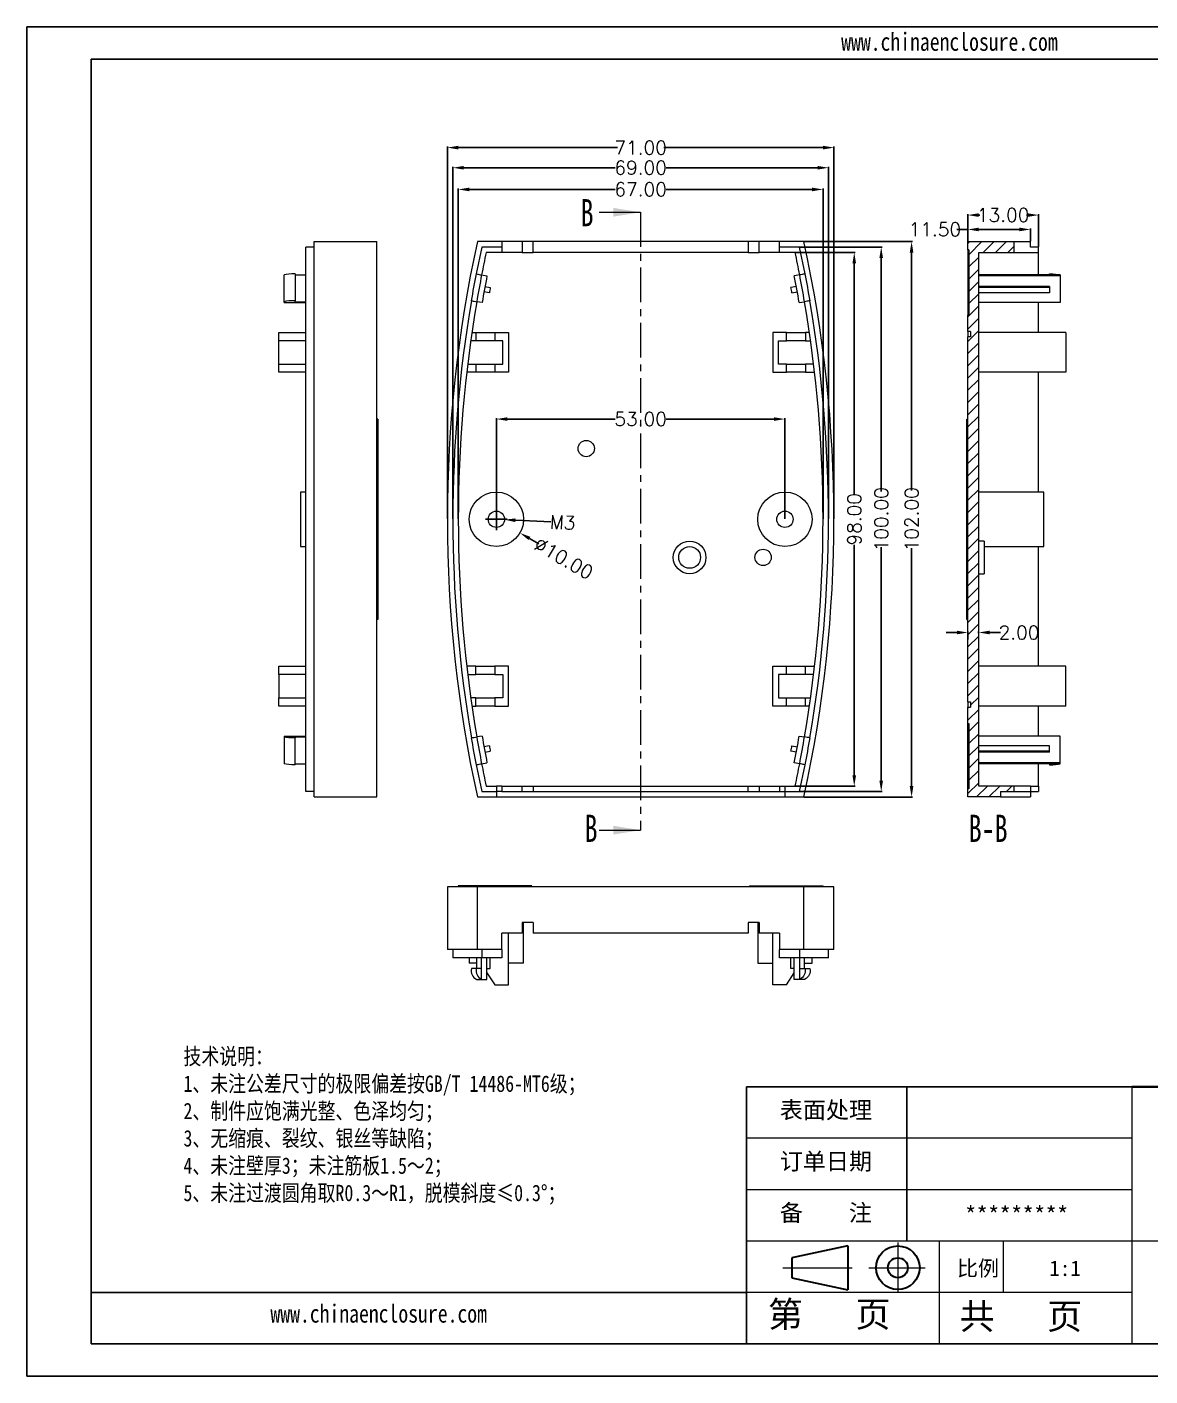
# Model space of a CAD drawing. Header units: inches. Extents: x -1639 to -684, y 346 to 594.
# Drawn here: x -1237.3 to -1031, y 346.2 to 594 of the extents above; entities that cross this region are included whole.
import ezdxf

# ---------------------------------------------------------------- set-up
doc = ezdxf.new("R2010")
doc.units = ezdxf.units.IN
doc.linetypes.add('CENTER', pattern=[10.16, 6.35, -1.27, 1.27, -1.27])
doc.linetypes.add('CENTER2', pattern=[28.575, 19.05, -3.175, 3.175, -3.175])
doc.layers.add('文字', color=81, linetype='Continuous')
for name, color, linetype, lineweight in [('粗实线', 7, 'Continuous', 30), ('细实线', 3, 'Continuous', 9), ('细点划线', 2, 'CENTER2', 9)]:
    doc.layers.add(name, color=color, linetype=linetype, lineweight=lineweight)
doc.styles.add('SLDTEXTSTYLE6', font='TXT', dxfattribs={"width": 0.7})
doc.styles.get("Standard").update_dxf_attribs({"font": 'txt', "bigfont": 'gbcbig.shx'})
doc.styles.add('宋体', font='', dxfattribs={"width": 0.8, "height": 3.5})
doc.styles.get('宋体').set_extended_font_data('SimSun')
doc.dimstyles.new('2.5', dxfattribs={"dimtxt": 2.5, "dimasz": 2, "dimexe": 0.18, "dimexo": 0.0625, "dimgap": 0.09, "dimtad": 0, "dimzin": 0, "dimdsep": 46, "dimtxsty": 'Standard', "dimcen": 2, "dimclrd": 3, "dimclre": 3, "dimclrt": 256, "dimadec": 0, "dimazin": 0, "dimtfac": 1, "dimtofl": 0, "dimtmove": 0, "dimatfit": 3, "dimfxl": 0, "dimtolj": 1, "dimtzin": 0, "dimarcsym": 0})

# ---------------------------------------------------------------- blocks, each defined once
blk = doc.blocks.new('*D120')
at = {"color": 3, "lineweight": -2, "transparency": 16777216}
for p, q in [((-1160.09, 503.61), (-1160.09, 571.99)), ((-1158.09, 571.81), (-1128.85, 571.81)), ((-1091.09, 571.81), (-1120.33, 571.81)), ((-1089.09, 503.61), (-1089.09, 571.99))]:
    blk.add_line(p, q, dxfattribs=at)
at = {"color": 3, "transparency": 16777216}
for points in [[(-1158.09, 572.15), (-1158.09, 571.48), (-1160.09, 571.81)], [(-1091.09, 572.15), (-1091.09, 571.48), (-1089.09, 571.81)]]:
    blk.add_solid(points, dxfattribs=at)
at = {"layer": 'Defpoints', "color": 0, "transparency": 16777216}
for p in [(-1089.09, 571.81), (-1160.09, 503.54), (-1089.09, 503.54)]:
    blk.add_point(p, dxfattribs=at)
at = {"transparency": 16777216, "insert": (-1124.59, 571.81), "char_height": 2.5, "attachment_point": 5}
blk.add_mtext('\\A1;71.00', dxfattribs=at)
blk = doc.blocks.new('*D121')
at = {"color": 3, "lineweight": -2, "transparency": 16777216}
for p, q in [((-1159.09, 503.61), (-1159.09, 568.29)), ((-1157.09, 568.11), (-1129.26, 568.11)), ((-1092.09, 568.11), (-1119.92, 568.11)), ((-1090.09, 503.61), (-1090.09, 568.29))]:
    blk.add_line(p, q, dxfattribs=at)
at = {"color": 3, "transparency": 16777216}
for points in [[(-1157.09, 568.45), (-1157.09, 567.78), (-1159.09, 568.11)], [(-1092.09, 568.45), (-1092.09, 567.78), (-1090.09, 568.11)]]:
    blk.add_solid(points, dxfattribs=at)
at = {"layer": 'Defpoints', "color": 0, "transparency": 16777216}
for p in [(-1090.09, 568.11), (-1159.09, 503.54), (-1090.09, 503.54)]:
    blk.add_point(p, dxfattribs=at)
at = {"transparency": 16777216, "insert": (-1124.59, 568.11), "char_height": 2.5, "attachment_point": 5}
blk.add_mtext('\\A1;69.00', dxfattribs=at)
blk = doc.blocks.new('*D122')
at = {"color": 3, "lineweight": -2, "transparency": 16777216}
for p, q in [((-1158.09, 503.61), (-1158.09, 564.31)), ((-1156.09, 564.13), (-1129.26, 564.13)), ((-1093.09, 564.13), (-1119.92, 564.13)), ((-1091.09, 503.61), (-1091.09, 564.31))]:
    blk.add_line(p, q, dxfattribs=at)
at = {"color": 3, "transparency": 16777216}
for points in [[(-1156.09, 564.46), (-1156.09, 563.8), (-1158.09, 564.13)], [(-1093.09, 564.46), (-1093.09, 563.8), (-1091.09, 564.13)]]:
    blk.add_solid(points, dxfattribs=at)
at = {"layer": 'Defpoints', "color": 0, "transparency": 16777216}
for p in [(-1091.09, 564.13), (-1158.09, 503.54), (-1091.09, 503.54)]:
    blk.add_point(p, dxfattribs=at)
at = {"transparency": 16777216, "insert": (-1124.59, 564.13), "char_height": 2.5, "attachment_point": 5}
blk.add_mtext('\\A1;67.00', dxfattribs=at)
blk = doc.blocks.new('*D123')
at = {"color": 3, "lineweight": -2, "transparency": 16777216}
for p, q in [((-1094.53, 554.54), (-1074.64, 554.54)), ((-1074.82, 552.54), (-1074.82, 508.84)), ((-1074.82, 454.54), (-1074.82, 498.24)), ((-1094.53, 452.54), (-1074.64, 452.54))]:
    blk.add_line(p, q, dxfattribs=at)
at = {"color": 3, "transparency": 16777216}
for points in [[(-1075.16, 552.54), (-1074.49, 552.54), (-1074.82, 554.54)], [(-1075.16, 454.54), (-1074.49, 454.54), (-1074.82, 452.54)]]:
    blk.add_solid(points, dxfattribs=at)
at = {"layer": 'Defpoints', "color": 0, "transparency": 16777216}
for p in [(-1094.59, 554.54), (-1094.59, 452.54), (-1074.82, 452.54)]:
    blk.add_point(p, dxfattribs=at)
at = {"transparency": 16777216, "insert": (-1074.82, 503.54), "char_height": 2.5, "attachment_point": 5, "rotation": 90}
blk.add_mtext('\\A1;102.00', dxfattribs=at)
blk = doc.blocks.new('*D124')
at = {"color": 3, "lineweight": -2, "transparency": 16777216}
for p, q in [((-1095.34, 553.54), (-1080.22, 553.54)), ((-1080.4, 551.54), (-1080.4, 508.63)), ((-1080.4, 455.54), (-1080.4, 498.45)), ((-1095.34, 453.54), (-1080.22, 453.54))]:
    blk.add_line(p, q, dxfattribs=at)
at = {"color": 3, "transparency": 16777216}
for points in [[(-1080.74, 551.54), (-1080.07, 551.54), (-1080.4, 553.54)], [(-1080.74, 455.54), (-1080.07, 455.54), (-1080.4, 453.54)]]:
    blk.add_solid(points, dxfattribs=at)
at = {"layer": 'Defpoints', "color": 0, "transparency": 16777216}
for p in [(-1095.4, 553.54), (-1095.4, 453.54), (-1080.4, 453.54)]:
    blk.add_point(p, dxfattribs=at)
at = {"transparency": 16777216, "insert": (-1080.4, 503.54), "char_height": 2.5, "attachment_point": 5, "rotation": 90}
blk.add_mtext('\\A1;100.00', dxfattribs=at)
blk = doc.blocks.new('*D125')
at = {"color": 3, "lineweight": -2, "transparency": 16777216}
for p, q in [((-1096.14, 552.54), (-1085.17, 552.54)), ((-1085.35, 550.54), (-1085.35, 508.22)), ((-1085.35, 456.54), (-1085.35, 498.87)), ((-1096.14, 454.54), (-1085.17, 454.54))]:
    blk.add_line(p, q, dxfattribs=at)
at = {"color": 3, "transparency": 16777216}
for points in [[(-1085.69, 550.54), (-1085.02, 550.54), (-1085.35, 552.54)], [(-1085.69, 456.54), (-1085.02, 456.54), (-1085.35, 454.54)]]:
    blk.add_solid(points, dxfattribs=at)
at = {"layer": 'Defpoints', "color": 0, "transparency": 16777216}
for p in [(-1096.21, 552.54), (-1096.21, 454.54), (-1085.35, 454.54)]:
    blk.add_point(p, dxfattribs=at)
at = {"transparency": 16777216, "insert": (-1085.35, 503.54), "char_height": 2.5, "attachment_point": 5, "rotation": 90}
blk.add_mtext('\\A1;98.00', dxfattribs=at)
blk = doc.blocks.new('*D126')
at = {"color": 3, "lineweight": -2, "transparency": 16777216}
for p, q in [((-1151.09, 503.61), (-1151.09, 522.13)), ((-1149.09, 521.95), (-1129.26, 521.95)), ((-1100.09, 521.95), (-1119.92, 521.95)), ((-1098.09, 503.61), (-1098.09, 522.13))]:
    blk.add_line(p, q, dxfattribs=at)
at = {"color": 3, "transparency": 16777216}
for points in [[(-1149.09, 522.28), (-1149.09, 521.62), (-1151.09, 521.95)], [(-1100.09, 522.28), (-1100.09, 521.62), (-1098.09, 521.95)]]:
    blk.add_solid(points, dxfattribs=at)
at = {"layer": 'Defpoints', "color": 0, "transparency": 16777216}
for p in [(-1098.09, 521.95), (-1151.09, 503.54), (-1098.09, 503.54)]:
    blk.add_point(p, dxfattribs=at)
at = {"transparency": 16777216, "insert": (-1124.59, 521.95), "char_height": 2.5, "attachment_point": 5}
blk.add_mtext('\\A1;53.00', dxfattribs=at)
blk = doc.blocks.new('*D127')
at = {"color": 3, "lineweight": -2, "transparency": 16777216}
for p, q in [((-1151.09, 501.54), (-1151.09, 505.54)), ((-1153.09, 503.54), (-1149.09, 503.54)), ((-1143.3, 499.04), (-1145.03, 500.04))]:
    blk.add_line(p, q, dxfattribs=at)
at = {"color": 3, "transparency": 16777216}
blk.add_solid([(-1144.86, 500.33), (-1145.2, 499.75), (-1146.76, 501.04)], dxfattribs=at)
at = {"layer": 'Defpoints', "color": 0, "transparency": 16777216}
for p in [(-1155.42, 506.05), (-1146.76, 501.04)]:
    blk.add_point(p, dxfattribs=at)
at = {"transparency": 16777216, "insert": (-1138.71, 496.38), "char_height": 2.5, "attachment_point": 5, "rotation": 329.9602}
blk.add_mtext('\\A1;∅10.00', dxfattribs=at)
blk = doc.blocks.new('*D128')
at = {"color": 3, "lineweight": -2, "transparency": 16777216}
for p, q in [((-1151.09, 501.54), (-1151.09, 505.54)), ((-1153.09, 503.54), (-1149.09, 503.54)), ((-1141.11, 503.07), (-1147.6, 503.38))]:
    blk.add_line(p, q, dxfattribs=at)
at = {"color": 3, "transparency": 16777216}
blk.add_solid([(-1147.58, 503.71), (-1147.61, 503.04), (-1149.59, 503.47)], dxfattribs=at)
at = {"layer": 'Defpoints', "color": 0, "transparency": 16777216}
for p in [(-1152.59, 503.61), (-1149.59, 503.47)]:
    blk.add_point(p, dxfattribs=at)
at = {"transparency": 16777216, "insert": (-1138.94, 502.96), "char_height": 2.5, "attachment_point": 5, "rotation": 357.2708}
blk.add_mtext('\\A1;M3', dxfattribs=at)
blk = doc.blocks.new('*D129')
at = {"color": 3, "lineweight": -2, "transparency": 16777216}
for p, q in [((-1064.5, 556.78), (-1066.5, 556.78)), ((-1064.5, 554.61), (-1064.5, 556.96)), ((-1055, 556.78), (-1062.5, 556.78)), ((-1053, 554.61), (-1053, 556.96))]:
    blk.add_line(p, q, dxfattribs=at)
at = {"color": 3, "transparency": 16777216}
for points in [[(-1062.5, 557.11), (-1062.5, 556.45), (-1064.5, 556.78)], [(-1055, 557.11), (-1055, 556.45), (-1053, 556.78)]]:
    blk.add_solid(points, dxfattribs=at)
at = {"layer": 'Defpoints', "color": 0, "transparency": 16777216}
for p in [(-1053, 556.78), (-1064.5, 554.54), (-1053, 554.54)]:
    blk.add_point(p, dxfattribs=at)
at = {"transparency": 16777216, "insert": (-1070.55, 556.78), "char_height": 2.5, "attachment_point": 5}
blk.add_mtext('\\A1;11.50', dxfattribs=at)
blk = doc.blocks.new('*D130')
at = {"color": 3, "lineweight": -2, "transparency": 16777216}
for p, q in [((-1064.5, 554.61), (-1064.5, 559.6)), ((-1062.5, 559.42), (-1062.26, 559.42)), ((-1053.5, 559.42), (-1053.74, 559.42)), ((-1051.5, 553.61), (-1051.5, 559.6))]:
    blk.add_line(p, q, dxfattribs=at)
at = {"color": 3, "transparency": 16777216}
for points in [[(-1062.5, 559.75), (-1062.5, 559.09), (-1064.5, 559.42)], [(-1053.5, 559.75), (-1053.5, 559.09), (-1051.5, 559.42)]]:
    blk.add_solid(points, dxfattribs=at)
at = {"layer": 'Defpoints', "color": 0, "transparency": 16777216}
for p in [(-1064.5, 559.42), (-1064.5, 554.54), (-1051.5, 553.54)]:
    blk.add_point(p, dxfattribs=at)
at = {"transparency": 16777216, "insert": (-1058, 559.42), "char_height": 2.5, "attachment_point": 5}
blk.add_mtext('\\A1;13.00', dxfattribs=at)
blk = doc.blocks.new('*D131')
at = {"color": 3, "lineweight": -2, "transparency": 16777216}
for p, q in [((-1066.5, 482.75), (-1068.5, 482.75)), ((-1064.5, 481.46), (-1064.5, 482.93)), ((-1062.5, 482.66), (-1062.5, 482.93)), ((-1060.5, 482.75), (-1058.5, 482.75))]:
    blk.add_line(p, q, dxfattribs=at)
at = {"color": 3, "transparency": 16777216}
for points in [[(-1066.5, 483.09), (-1066.5, 482.42), (-1064.5, 482.75)], [(-1060.5, 483.09), (-1060.5, 482.42), (-1062.5, 482.75)]]:
    blk.add_solid(points, dxfattribs=at)
at = {"layer": 'Defpoints', "color": 0, "transparency": 16777216}
for p in [(-1064.5, 482.75), (-1064.5, 481.4), (-1062.5, 482.6)]:
    blk.add_point(p, dxfattribs=at)
at = {"transparency": 16777216, "insert": (-1055.08, 482.75), "char_height": 2.5, "attachment_point": 5}
blk.add_mtext('\\A1;2.00', dxfattribs=at)

msp = doc.modelspace()

# ---------------------------------------------------------------- hatches: boundary and pattern name
at = {"linetype": 'Continuous', "lineweight": 0}
h = msp.add_hatch(dxfattribs=at)
h.set_pattern_fill('ANSI31', color=4, scale=0.5, style=0)
h.paths.add_polyline_path([(-1064.499, 538.043), (-1063.999, 538.043), (-1063.999, 537.043), (-1064.499, 537.043), (-1064.499, 470.043), (-1063.999, 470.043), (-1063.999, 469.043), (-1064.499, 469.043), (-1064.499, 466.043), (-1064.299, 466.043), (-1064.299, 454.043), (-1064.499, 454.043), (-1064.499, 452.543), (-1058.499, 452.543), (-1058.499, 453.543), (-1055.999, 453.543), (-1055.999, 454.543), (-1062.499, 454.543), (-1062.499, 552.543), (-1055.999, 552.543), (-1055.999, 554.543), (-1064.499, 554.543), (-1064.499, 553.043), (-1064.299, 553.043), (-1064.299, 541.043), (-1064.499, 541.043)], flags=0)

# ---------------------------------------------------------------- linework, layer by layer
for p, q in [((-1237.323, 593.968), (-886.901, 593.968)), ((-1237.323, 593.968), (-1237.323, 346.195)), ((-1225.524, 588.068), (-892.801, 588.068)), ((-1225.524, 588.068), (-1225.524, 352.094)), ((-1105.177, 352.094), (-1105.177, 399.289)), ((-1105.177, 399.289), (-1034.385, 399.289)), ((-1075.681, 370.972), (-1075.681, 399.289)), ((-1105.177, 361.533), (-1225.524, 361.533)), ((-1225.524, 352.094), (-892.801, 352.094)), ((-1237.323, 346.195), (-886.901, 346.195))]:
    msp.add_line(p, q)
at = {"color": 7, "linetype": 'Continuous', "lineweight": 0}
for p, q in [((-1132.191, 559.934), (-1124.591, 559.934)), ((-1132.191, 446.448), (-1124.591, 446.448))]:
    msp.add_line(p, q, dxfattribs=at)
at = {"color": 1, "linetype": 'CENTER', "lineweight": 0}
msp.add_line((-1124.591, 559.934), (-1124.591, 446.448), dxfattribs=at)
at = {"color": 7, "linetype": 'Continuous', "lineweight": 15}
for p, q in [((-1184.585, 553.543), (-1186.085, 553.543)), ((-1186.085, 453.543), (-1186.085, 553.543)), ((-1184.585, 554.543), (-1173.085, 554.543)), ((-1184.585, 452.543), (-1184.585, 554.543)), ((-1173.085, 452.543), (-1173.085, 554.543)), ((-1153.785, 553.543), (-1154.787, 548.62)), ((-1150.091, 554.543), (-1154.591, 554.543)), ((-1150.091, 553.543), (-1153.785, 553.543)), ((-1150.091, 552.543), (-1152.975, 552.543)), ((-1150.091, 554.543), (-1150.091, 553.543)), ((-1146.341, 554.543), (-1150.091, 554.543)), ((-1150.091, 553.543), (-1150.091, 552.543)), ((-1146.341, 552.543), (-1150.091, 552.543)), ((-1146.341, 554.543), (-1146.341, 552.543)), ((-1144.341, 554.543), (-1146.341, 554.543)), ((-1146.341, 552.543), (-1144.341, 552.543)), ((-1144.341, 552.543), (-1144.341, 554.543)), ((-1104.841, 554.543), (-1144.341, 554.543)), ((-1104.841, 552.543), (-1144.341, 552.543)), ((-1104.841, 554.543), (-1104.841, 552.543)), ((-1102.841, 554.543), (-1104.841, 554.543)), ((-1104.841, 552.543), (-1102.841, 552.543)), ((-1102.841, 552.543), (-1102.841, 554.543)), ((-1099.091, 554.543), (-1102.841, 554.543)), ((-1099.091, 552.543), (-1102.841, 552.543)), ((-1094.591, 554.543), (-1099.091, 554.543)), ((-1099.091, 553.543), (-1099.091, 554.543)), ((-1099.091, 552.543), (-1099.091, 553.543)), ((-1095.398, 553.543), (-1099.091, 553.543)), ((-1096.207, 552.543), (-1099.091, 552.543)), ((-1094.395, 548.62), (-1095.398, 553.543)), ((-1064.499, 553.043), (-1064.499, 554.543)), ((-1064.499, 554.543), (-1055.999, 554.543)), ((-1064.299, 553.043), (-1064.499, 553.043)), ((-1064.499, 553.043), (-1064.499, 544.043)), ((-1064.299, 553.043), (-1064.299, 541.043)), ((-1062.499, 552.543), (-1055.999, 552.543)), ((-1062.499, 454.543), (-1062.499, 552.543)), ((-1055.999, 552.543), (-1055.999, 554.543)), ((-1055.999, 554.543), (-1052.999, 554.543)), ((-1055.999, 552.543), (-1051.499, 552.543)), ((-1052.999, 553.543), (-1052.999, 554.543)), ((-1051.499, 553.543), (-1052.999, 553.543)), ((-1051.499, 552.543), (-1051.499, 553.543)), ((-1051.499, 548.431), (-1051.499, 552.543)), ((-1190.085, 543.511), (-1190.085, 548.431)), ((-1188.085, 548.62), (-1188.085, 543.68)), ((-1188.085, 548.431), (-1186.085, 548.431)), ((-1153.805, 548.431), (-1152.819, 548.262)), ((-1095.377, 548.431), (-1096.363, 548.262)), ((-1051.499, 548.431), (-1062.499, 548.431)), ((-1047.499, 548.262), (-1062.499, 548.262)), ((-1049.499, 548.431), (-1051.499, 548.431)), ((-1049.499, 548.431), (-1049.499, 548.62)), ((-1047.499, 548.431), (-1049.499, 548.431)), ((-1047.499, 548.431), (-1047.499, 548.262)), ((-1047.499, 548.262), (-1047.499, 543.343)), ((-1152.385, 545.134), (-1153.369, 545.313)), ((-1153.19, 546.297), (-1152.206, 546.118)), ((-1095.993, 546.297), (-1096.977, 546.118)), ((-1096.798, 545.134), (-1095.814, 545.313)), ((-1049.499, 546.297), (-1062.499, 546.297)), ((-1049.499, 546.118), (-1062.499, 546.118)), ((-1049.499, 545.134), (-1062.499, 545.134)), ((-1049.499, 546.297), (-1049.499, 546.118)), ((-1049.499, 546.118), (-1049.499, 545.134)), ((-1190.085, 543.343), (-1190.085, 543.511)), ((-1190.085, 543.343), (-1186.085, 543.343)), ((-1188.085, 543.511), (-1188.085, 543.68)), ((-1188.085, 543.511), (-1186.085, 543.511)), ((-1153.714, 543.343), (-1154.7, 543.511)), ((-1095.468, 543.343), (-1094.483, 543.511)), ((-1064.299, 544.043), (-1064.499, 544.043)), ((-1064.499, 544.043), (-1064.499, 541.043)), ((-1047.499, 543.343), (-1062.499, 543.343)), ((-1051.499, 537.843), (-1051.499, 543.343)), ((-1064.499, 538.043), (-1064.499, 541.043)), ((-1064.499, 541.043), (-1064.299, 541.043)), ((-1191.085, 536.343), (-1191.085, 537.843)), ((-1191.085, 537.843), (-1186.085, 537.843)), ((-1155.598, 537.843), (-1154.891, 537.843)), ((-1154.891, 537.843), (-1154.891, 536.343)), ((-1154.891, 537.843), (-1151.391, 537.843)), ((-1151.391, 537.843), (-1151.391, 536.343)), ((-1151.391, 537.843), (-1148.891, 537.843)), ((-1148.891, 537.843), (-1148.891, 530.543)), ((-1100.291, 537.843), (-1100.291, 530.543)), ((-1097.791, 537.843), (-1100.291, 537.843)), ((-1097.791, 536.343), (-1097.791, 537.843)), ((-1097.791, 537.843), (-1094.291, 537.843)), ((-1094.291, 537.843), (-1094.291, 536.343)), ((-1093.584, 537.843), (-1094.291, 537.843)), ((-1063.999, 538.043), (-1064.499, 538.043)), ((-1064.499, 538.043), (-1064.499, 537.043)), ((-1063.999, 538.043), (-1063.999, 537.043)), ((-1046.499, 537.843), (-1062.499, 537.843)), ((-1046.499, 537.843), (-1046.499, 530.543)), ((-1186.085, 536.343), (-1191.085, 536.343)), ((-1191.085, 532.043), (-1191.085, 536.343)), ((-1154.891, 536.343), (-1155.813, 536.343)), ((-1151.391, 536.343), (-1154.891, 536.343)), ((-1149.891, 536.343), (-1151.391, 536.343)), ((-1149.891, 532.043), (-1149.891, 536.343)), ((-1099.291, 532.043), (-1099.291, 536.343)), ((-1099.291, 536.343), (-1097.791, 536.343)), ((-1094.291, 536.343), (-1097.791, 536.343)), ((-1094.291, 536.343), (-1093.37, 536.343)), ((-1063.999, 537.043), (-1064.499, 537.043)), ((-1064.499, 470.043), (-1064.499, 537.043)), ((-1191.085, 530.543), (-1191.085, 532.043)), ((-1191.085, 532.043), (-1186.085, 532.043)), ((-1186.085, 530.543), (-1191.085, 530.543)), ((-1154.891, 530.543), (-1156.55, 530.543)), ((-1156.373, 532.043), (-1154.891, 532.043)), ((-1154.891, 532.043), (-1154.891, 530.543)), ((-1154.891, 532.043), (-1151.391, 532.043)), ((-1151.391, 530.543), (-1154.891, 530.543)), ((-1151.391, 532.043), (-1151.391, 530.543)), ((-1151.391, 532.043), (-1149.891, 532.043)), ((-1148.891, 530.543), (-1151.391, 530.543)), ((-1100.291, 530.543), (-1097.791, 530.543)), ((-1097.791, 532.043), (-1099.291, 532.043)), ((-1097.791, 530.543), (-1097.791, 532.043)), ((-1097.791, 532.043), (-1094.291, 532.043)), ((-1094.291, 530.543), (-1097.791, 530.543)), ((-1094.291, 532.043), (-1094.291, 530.543)), ((-1092.81, 532.043), (-1094.291, 532.043)), ((-1094.291, 530.543), (-1092.633, 530.543)), ((-1046.499, 530.543), (-1062.499, 530.543)), ((-1051.499, 508.543), (-1051.499, 530.543)), ((-1172.885, 521.934), (-1173.085, 521.934)), ((-1172.885, 521.934), (-1172.885, 485.151)), ((-1064.699, 521.934), (-1064.499, 521.934)), ((-1064.699, 510.043), (-1064.699, 521.934)), ((-1186.085, 508.543), (-1187.085, 508.543)), ((-1187.085, 508.543), (-1187.085, 498.543)), ((-1064.699, 497.043), (-1064.699, 510.043)), ((-1064.699, 510.043), (-1064.499, 510.043)), ((-1050.499, 508.543), (-1062.499, 508.543)), ((-1050.499, 503.543), (-1050.499, 508.543)), ((-1050.499, 498.543), (-1050.499, 503.543)), ((-1187.085, 498.543), (-1186.085, 498.543)), ((-1061.499, 499.543), (-1062.499, 499.543)), ((-1061.499, 499.543), (-1061.499, 493.543)), ((-1061.499, 498.543), (-1050.499, 498.543)), ((-1051.499, 476.543), (-1051.499, 498.543)), ((-1064.699, 497.043), (-1064.499, 497.043)), ((-1064.699, 485.151), (-1064.699, 497.043)), ((-1062.499, 493.543), (-1061.499, 493.543)), ((-1172.885, 485.151), (-1173.085, 485.151)), ((-1064.699, 485.151), (-1064.499, 485.151)), ((-1191.085, 475.043), (-1191.085, 476.543)), ((-1191.085, 476.543), (-1186.085, 476.543)), ((-1154.891, 476.543), (-1156.55, 476.543)), ((-1154.891, 475.043), (-1154.891, 476.543)), ((-1154.891, 476.543), (-1151.391, 476.543)), ((-1151.391, 476.543), (-1151.391, 475.043)), ((-1148.891, 476.543), (-1151.391, 476.543)), ((-1148.891, 469.243), (-1148.891, 476.543)), ((-1100.291, 476.543), (-1097.791, 476.543)), ((-1100.291, 469.243), (-1100.291, 476.543)), ((-1097.791, 475.043), (-1097.791, 476.543)), ((-1097.791, 476.543), (-1094.291, 476.543)), ((-1094.291, 475.043), (-1094.291, 476.543)), ((-1094.291, 476.543), (-1092.633, 476.543)), ((-1046.499, 476.543), (-1062.499, 476.543)), ((-1046.499, 469.243), (-1046.499, 476.543)), ((-1186.085, 475.043), (-1191.085, 475.043)), ((-1191.085, 475.043), (-1191.085, 470.743)), ((-1156.373, 475.043), (-1154.891, 475.043)), ((-1151.391, 475.043), (-1154.891, 475.043)), ((-1151.391, 475.043), (-1149.891, 475.043)), ((-1149.891, 475.043), (-1149.891, 470.743)), ((-1097.791, 475.043), (-1099.291, 475.043)), ((-1099.291, 475.043), (-1099.291, 470.743)), ((-1094.291, 475.043), (-1097.791, 475.043)), ((-1092.81, 475.043), (-1094.291, 475.043)), ((-1191.085, 469.243), (-1191.085, 470.743)), ((-1191.085, 470.743), (-1186.085, 470.743)), ((-1186.085, 469.243), (-1191.085, 469.243)), ((-1154.891, 470.743), (-1155.813, 470.743)), ((-1155.598, 469.243), (-1154.891, 469.243)), ((-1154.891, 469.243), (-1154.891, 470.743)), ((-1154.891, 470.743), (-1151.391, 470.743)), ((-1151.391, 469.243), (-1154.891, 469.243)), ((-1151.391, 470.743), (-1151.391, 469.243)), ((-1149.891, 470.743), (-1151.391, 470.743)), ((-1151.391, 469.243), (-1148.891, 469.243)), ((-1097.791, 469.243), (-1100.291, 469.243)), ((-1099.291, 470.743), (-1097.791, 470.743)), ((-1097.791, 469.243), (-1097.791, 470.743)), ((-1097.791, 470.743), (-1094.291, 470.743)), ((-1094.291, 469.243), (-1097.791, 469.243)), ((-1094.291, 469.243), (-1094.291, 470.743)), ((-1094.291, 470.743), (-1093.37, 470.743)), ((-1093.584, 469.243), (-1094.291, 469.243)), ((-1064.499, 470.043), (-1063.999, 470.043)), ((-1064.499, 470.043), (-1064.499, 469.043)), ((-1064.499, 466.043), (-1064.499, 469.043)), ((-1064.499, 469.043), (-1063.999, 469.043)), ((-1063.999, 470.043), (-1063.999, 469.043)), ((-1046.499, 469.243), (-1062.499, 469.243)), ((-1051.499, 463.743), (-1051.499, 469.243)), ((-1064.499, 466.043), (-1064.299, 466.043)), ((-1064.499, 463.043), (-1064.499, 466.043)), ((-1064.299, 466.043), (-1064.299, 454.043)), ((-1190.085, 463.743), (-1190.085, 463.574)), ((-1190.085, 463.743), (-1186.085, 463.743)), ((-1190.085, 463.574), (-1190.085, 458.655)), ((-1188.085, 463.574), (-1186.085, 463.574)), ((-1188.085, 463.574), (-1188.085, 463.406)), ((-1188.085, 458.465), (-1188.085, 463.406)), ((-1153.714, 463.743), (-1154.7, 463.574)), ((-1095.468, 463.743), (-1094.483, 463.574)), ((-1047.499, 463.743), (-1062.499, 463.743)), ((-1047.499, 458.823), (-1047.499, 463.743)), ((-1152.385, 461.951), (-1153.369, 461.773)), ((-1153.19, 460.789), (-1152.206, 460.968)), ((-1095.993, 460.789), (-1096.977, 460.968)), ((-1096.798, 461.951), (-1095.814, 461.773)), ((-1064.299, 463.043), (-1064.499, 463.043)), ((-1064.499, 454.043), (-1064.499, 463.043)), ((-1049.499, 461.951), (-1062.499, 461.951)), ((-1049.499, 460.968), (-1062.499, 460.968)), ((-1049.499, 460.968), (-1049.499, 461.951)), ((-1049.499, 460.789), (-1049.499, 460.968)), ((-1188.085, 458.655), (-1186.085, 458.655)), ((-1154.787, 458.465), (-1153.785, 453.543)), ((-1153.805, 458.655), (-1152.819, 458.823)), ((-1095.377, 458.655), (-1096.363, 458.823)), ((-1095.398, 453.543), (-1094.395, 458.465)), ((-1049.499, 460.789), (-1062.499, 460.789)), ((-1047.499, 458.823), (-1062.499, 458.823)), ((-1051.499, 458.655), (-1062.499, 458.655)), ((-1049.499, 458.655), (-1051.499, 458.655)), ((-1051.499, 454.543), (-1051.499, 458.655)), ((-1047.499, 458.655), (-1049.499, 458.655)), ((-1049.499, 458.655), (-1049.499, 458.465)), ((-1047.499, 458.655), (-1047.499, 458.823)), ((-1184.585, 453.543), (-1186.085, 453.543)), ((-1153.785, 453.543), (-1151.091, 453.543)), ((-1152.975, 454.543), (-1151.091, 454.543)), ((-1151.091, 454.543), (-1151.091, 453.543)), ((-1150.091, 454.543), (-1151.091, 454.543)), ((-1151.091, 453.543), (-1151.091, 452.543)), ((-1150.091, 453.543), (-1151.091, 453.543)), ((-1150.091, 454.543), (-1150.091, 453.543)), ((-1150.091, 454.543), (-1146.341, 454.543)), ((-1150.091, 453.543), (-1146.341, 453.543)), ((-1146.341, 453.543), (-1146.341, 454.543)), ((-1146.341, 454.543), (-1144.341, 454.543)), ((-1146.341, 453.543), (-1144.341, 453.543)), ((-1144.341, 454.543), (-1144.341, 453.543)), ((-1144.341, 454.543), (-1104.841, 454.543)), ((-1144.341, 453.543), (-1104.841, 453.543)), ((-1104.841, 453.543), (-1104.841, 454.543)), ((-1104.841, 454.543), (-1102.841, 454.543)), ((-1104.841, 453.543), (-1102.841, 453.543)), ((-1102.841, 454.543), (-1102.841, 453.543)), ((-1102.841, 454.543), (-1099.091, 454.543)), ((-1102.841, 453.543), (-1099.091, 453.543)), ((-1099.091, 454.543), (-1099.091, 453.543)), ((-1099.091, 454.543), (-1098.091, 454.543)), ((-1099.091, 453.543), (-1098.091, 453.543)), ((-1098.091, 454.543), (-1096.207, 454.543)), ((-1098.091, 454.543), (-1098.091, 453.543)), ((-1098.091, 453.543), (-1095.398, 453.543)), ((-1098.091, 453.543), (-1098.091, 452.543)), ((-1064.499, 452.543), (-1064.499, 454.043)), ((-1064.299, 454.043), (-1064.499, 454.043)), ((-1055.999, 454.543), (-1062.499, 454.543)), ((-1058.499, 453.543), (-1055.999, 453.543)), ((-1058.499, 453.543), (-1058.499, 452.543)), ((-1055.999, 453.543), (-1055.999, 454.543)), ((-1052.999, 454.543), (-1055.999, 454.543)), ((-1055.999, 453.543), (-1052.999, 453.543)), ((-1052.999, 454.543), (-1052.999, 453.543)), ((-1052.999, 454.543), (-1051.499, 454.543)), ((-1052.999, 453.543), (-1052.999, 452.543)), ((-1052.999, 453.543), (-1051.499, 453.543)), ((-1051.499, 454.543), (-1051.499, 453.543)), ((-1184.585, 452.543), (-1173.085, 452.543)), ((-1154.591, 452.543), (-1151.091, 452.543)), ((-1151.091, 452.543), (-1098.091, 452.543)), ((-1098.091, 452.543), (-1094.591, 452.543)), ((-1058.499, 452.543), (-1064.499, 452.543)), ((-1058.499, 452.543), (-1052.999, 452.543)), ((-1158.091, 436.22), (-1158.091, 436.02)), ((-1152.591, 436.22), (-1158.091, 436.22)), ((-1152.591, 436.22), (-1152.591, 436.02)), ((-1151.091, 436.22), (-1152.591, 436.22)), ((-1151.091, 436.22), (-1151.091, 436.02)), ((-1144.591, 436.22), (-1151.091, 436.22)), ((-1144.591, 436.02), (-1144.591, 436.22)), ((-1104.591, 436.22), (-1104.591, 436.02)), ((-1104.591, 436.22), (-1098.091, 436.22)), ((-1098.091, 436.22), (-1098.091, 436.02)), ((-1098.091, 436.22), (-1096.591, 436.22)), ((-1096.591, 436.22), (-1096.591, 436.02)), ((-1096.591, 436.22), (-1091.091, 436.22)), ((-1091.091, 436.02), (-1091.091, 436.22)), ((-1160.091, 436.02), (-1160.091, 424.52)), ((-1154.591, 436.02), (-1160.091, 436.02)), ((-1154.591, 424.52), (-1154.591, 436.02)), ((-1094.591, 436.02), (-1154.591, 436.02)), ((-1094.591, 424.52), (-1094.591, 436.02)), ((-1089.091, 436.02), (-1094.591, 436.02)), ((-1089.091, 424.52), (-1089.091, 436.02)), ((-1144.341, 429.52), (-1146.341, 429.52)), ((-1146.341, 429.52), (-1146.341, 427.52)), ((-1146.091, 422.02), (-1146.091, 429.52)), ((-1144.341, 429.52), (-1144.341, 427.52)), ((-1102.841, 429.52), (-1104.841, 429.52)), ((-1104.841, 429.52), (-1104.841, 427.52)), ((-1103.091, 429.52), (-1103.091, 422.02)), ((-1102.841, 429.52), (-1102.841, 427.52)), ((-1146.341, 427.52), (-1150.091, 427.52)), ((-1150.091, 424.52), (-1150.091, 427.52)), ((-1148.891, 418.02), (-1148.891, 427.52)), ((-1104.841, 427.52), (-1144.341, 427.52)), ((-1099.091, 427.52), (-1102.841, 427.52)), ((-1100.291, 418.02), (-1100.291, 427.52)), ((-1099.091, 427.52), (-1099.091, 424.52)), ((-1154.591, 424.52), (-1160.091, 424.52)), ((-1159.091, 424.52), (-1159.091, 423.02)), ((-1150.091, 424.52), (-1154.591, 424.52)), ((-1153.785, 424.52), (-1153.785, 423.02)), ((-1150.091, 424.52), (-1150.091, 423.02)), ((-1094.591, 424.52), (-1099.091, 424.52)), ((-1099.091, 423.02), (-1099.091, 424.52)), ((-1095.398, 424.52), (-1095.398, 423.02)), ((-1089.091, 424.52), (-1094.591, 424.52)), ((-1090.091, 423.02), (-1090.091, 424.52)), ((-1153.785, 423.02), (-1159.091, 423.02)), ((-1156.091, 423.02), (-1156.091, 422.02)), ((-1154.7, 422.02), (-1156.091, 422.02)), ((-1154.7, 421.02), (-1154.7, 423.02)), ((-1153.805, 421.02), (-1153.805, 423.02)), ((-1150.091, 423.02), (-1153.785, 423.02)), ((-1152.819, 419.02), (-1152.819, 423.02)), ((-1152.206, 421.02), (-1152.206, 423.02)), ((-1146.091, 422.02), (-1148.891, 422.02)), ((-1103.091, 422.02), (-1100.291, 422.02)), ((-1095.398, 423.02), (-1099.091, 423.02)), ((-1096.977, 421.02), (-1096.977, 423.02)), ((-1096.363, 419.02), (-1096.363, 423.02)), ((-1090.091, 423.02), (-1095.398, 423.02)), ((-1095.377, 421.02), (-1095.377, 423.02)), ((-1094.483, 421.02), (-1094.483, 423.02)), ((-1094.483, 422.02), (-1093.091, 422.02)), ((-1093.091, 422.02), (-1093.091, 423.02)), ((-1154.787, 421.02), (-1155.685, 421.02)), ((-1153.805, 421.02), (-1154.787, 421.02)), ((-1154.7, 419.02), (-1153.805, 419.02)), ((-1153.805, 419.02), (-1153.805, 421.02)), ((-1153.805, 419.02), (-1152.819, 419.02)), ((-1152.819, 421.02), (-1152.206, 421.02)), ((-1152.819, 420.264), (-1151.391, 418.02)), ((-1097.791, 418.02), (-1096.363, 420.264)), ((-1096.363, 421.02), (-1096.977, 421.02)), ((-1095.377, 419.02), (-1096.363, 419.02)), ((-1095.377, 421.02), (-1094.395, 421.02)), ((-1095.377, 419.02), (-1095.377, 421.02)), ((-1094.483, 419.02), (-1095.377, 419.02)), ((-1094.395, 421.02), (-1093.497, 421.02)), ((-1151.391, 418.02), (-1148.891, 418.02)), ((-1097.791, 418.02), (-1100.291, 418.02))]:
    msp.add_line(p, q, dxfattribs=at)
for centre, radius in [((-1134.591, 516.543), 1.5), ((-1151.091, 503.543), 5), ((-1098.091, 503.543), 5), ((-1151.091, 503.543), 1.5), ((-1098.091, 503.543), 1.5), ((-1115.591, 496.543), 3), ((-1115.591, 496.543), 2), ((-1102.091, 496.543), 1.5)]:
    msp.add_circle(centre, radius, dxfattribs=at)
for centre, radius, start, end in [((-920.887, 503.543), 239.205, 167.68966, 192.31034), ((-920.887, 503.543), 237.205, 168.07842, 169.09168), ((-1328.296, 503.543), 237.205, 10.90832, 11.92158), ((-1328.296, 503.543), 239.205, 347.68966, 12.31034), ((-920.887, 503.543), 238.236, 169.0917, 170.29944), ((-920.887, 503.543), 237.205, 169.09168, 170.2995), ((-920.887, 503.543), 236.205, 169.08656, 170.2995), ((-1328.296, 503.543), 236.205, 9.7005, 10.91344), ((-1328.296, 503.543), 237.205, 9.7005, 10.90832), ((-1328.296, 503.543), 238.236, 9.70062, 10.90832), ((-920.887, 503.543), 235.205, 169.57123, 169.81483), ((-1328.296, 503.543), 235.205, 10.18517, 10.42877), ((-920.887, 503.543), 238.205, 170.2995, 189.70054), ((-920.887, 503.543), 237.205, 170.2995, 189.7005), ((-1328.296, 503.543), 237.205, 350.2995, 9.7005), ((-1328.296, 503.543), 238.205, 350.2995, 9.70054), ((-920.887, 503.543), 238.236, 189.70042, 190.90833), ((-920.887, 503.543), 237.205, 189.7005, 190.90832), ((-920.887, 503.543), 236.205, 189.7005, 190.91344), ((-1328.296, 503.543), 236.205, 349.08656, 350.2995), ((-1328.296, 503.543), 237.205, 349.09168, 350.2995), ((-1328.296, 503.543), 238.236, 349.09173, 350.29947), ((-920.887, 503.543), 235.205, 190.18517, 190.42877), ((-1328.296, 503.543), 235.205, 349.57123, 349.81483), ((-920.887, 503.543), 237.205, 190.90832, 191.92158), ((-1328.296, 503.543), 237.205, 348.07842, 349.09168)]:
    msp.add_arc(centre, radius, start, end, dxfattribs=at)
for points in [[(-1188.085, 548.62), (-1188.94, 548.647), (-1189.606, 548.583), (-1190.085, 548.431)], [(-1049.499, 548.62), (-1048.644, 548.647), (-1047.978, 548.583), (-1047.499, 548.431)], [(-1188.085, 543.68), (-1188.94, 543.703), (-1189.606, 543.647), (-1190.085, 543.511)], [(-1188.085, 463.406), (-1188.94, 463.382), (-1189.606, 463.438), (-1190.085, 463.574)], [(-1188.085, 458.465), (-1188.94, 458.439), (-1189.606, 458.502), (-1190.085, 458.655)], [(-1049.499, 458.465), (-1048.644, 458.439), (-1047.978, 458.502), (-1047.499, 458.655)], [(-1155.685, 421.02), (-1155.823, 420.165), (-1155.495, 419.498), (-1154.7, 419.02)], [(-1154.787, 421.02), (-1154.924, 420.165), (-1154.597, 419.498), (-1153.805, 419.02)], [(-1094.395, 421.02), (-1094.258, 420.165), (-1094.585, 419.498), (-1095.377, 419.02)], [(-1093.497, 421.02), (-1093.359, 420.165), (-1093.688, 419.498), (-1094.483, 419.02)]]:
    msp.add_open_spline(points, degree=3, dxfattribs=at)
for points, knots in [([(-1154.79, 548.621), (-1154.797, 548.622), (-1154.815, 548.625), (-1154.621, 548.588), (-1154.264, 548.519), (-1153.964, 548.461), (-1153.805, 548.431)], [0, 0, 0, 0, 0.1520072, 0.4605137, 0.7148442, 1, 1, 1, 1]), ([(-1094.392, 548.621), (-1094.386, 548.622), (-1094.367, 548.625), (-1094.562, 548.588), (-1094.919, 548.519), (-1095.219, 548.461), (-1095.377, 548.431)], [0, 0, 0, 0, 0.1520289, 0.4605276, 0.7148515, 1, 1, 1, 1]), ([(-1155.689, 543.68), (-1155.695, 543.681), (-1155.713, 543.684), (-1155.518, 543.651), (-1155.16, 543.59), (-1154.859, 543.538), (-1154.7, 543.511)], [0, 0, 0, 0, 0.1519411, 0.4604717, 0.714822, 1, 1, 1, 1]), ([(-1093.494, 543.68), (-1093.488, 543.681), (-1093.469, 543.684), (-1093.664, 543.651), (-1094.023, 543.59), (-1094.324, 543.538), (-1094.483, 543.511)], [0, 0, 0, 0, 0.1518568, 0.4604181, 0.7147936, 1, 1, 1, 1]), ([(-1155.689, 463.405), (-1155.695, 463.404), (-1155.713, 463.401), (-1155.518, 463.434), (-1155.16, 463.496), (-1154.859, 463.547), (-1154.7, 463.574)], [0, 0, 0, 0, 0.1519001, 0.4604456, 0.7148082, 1, 1, 1, 1]), ([(-1093.494, 463.405), (-1093.488, 463.404), (-1093.469, 463.401), (-1093.664, 463.434), (-1094.023, 463.496), (-1094.324, 463.547), (-1094.483, 463.574)], [0, 0, 0, 0, 0.1519975, 0.4605076, 0.714841, 1, 1, 1, 1]), ([(-1154.79, 458.465), (-1154.797, 458.464), (-1154.815, 458.46), (-1154.621, 458.497), (-1154.264, 458.566), (-1153.964, 458.624), (-1153.805, 458.655)], [0, 0, 0, 0, 0.1520229, 0.4605237, 0.7148495, 1, 1, 1, 1]), ([(-1094.392, 458.465), (-1094.386, 458.464), (-1094.367, 458.46), (-1094.562, 458.497), (-1094.919, 458.566), (-1095.219, 458.624), (-1095.377, 458.655)], [0, 0, 0, 0, 0.1519576, 0.4604822, 0.7148275, 1, 1, 1, 1])]:
    msp.add_open_spline(points, degree=3, knots=knots, dxfattribs=at)
at = {"color": 7, "linetype": 'Continuous', "lineweight": 0}
for points in [[(-1124.591, 559.934), (-1129.591, 560.734), (-1129.591, 559.134)], [(-1124.591, 446.448), (-1129.591, 447.248), (-1129.591, 445.648)]]:
    msp.add_solid(points, dxfattribs=at)
at = {"layer": '粗实线', "color": 7, "lineweight": 40}
msp.add_line((-892.801, 399.289), (-1034.385, 399.289), dxfattribs=at)
at = {"layer": '粗实线', "color": 7}
for p, q in [((-1086.522, 370.089), (-1096.836, 367.903)), ((-1086.522, 370.089), (-1086.522, 362.006)), ((-1096.836, 367.903), (-1096.836, 364.256)), ((-1096.836, 364.256), (-1086.522, 362.006))]:
    msp.add_line(p, q, dxfattribs=at)
for radius in [4.01, 1.824]:
    msp.add_circle((-1077.343, 366.08), radius, dxfattribs=at)
at = {"layer": '细实线', "color": 7}
for p, q in [((-1034.385, 399.289), (-1034.385, 352.094)), ((-1034.385, 389.85), (-1105.177, 389.85)), ((-1034.385, 380.411), (-1105.177, 380.411)), ((-892.801, 370.972), (-1105.177, 370.972)), ((-1069.781, 370.972), (-1069.781, 352.094)), ((-1057.983, 370.972), (-1057.983, 361.533)), ((-1034.385, 361.533), (-1105.177, 361.533))]:
    msp.add_line(p, q, dxfattribs=at)
at = {"layer": '细点划线', "color": 7}
for p, q in [((-1077.343, 370.695), (-1077.343, 361.533)), ((-1098.48, 366.08), (-1085.732, 366.08)), ((-1082.706, 366.08), (-1072.343, 366.08))]:
    msp.add_line(p, q, dxfattribs=at)

# ---------------------------------------------------------------- texts
at = {"color": 7, "linetype": 'Continuous', "char_height": 5, "attachment_point": 1, "style": 'SLDTEXTSTYLE6'}
for s, insert in [('B', (-1135.624, 562.353)), ('B', (-1134.891, 449.283)), ('B-B', (-1064.327, 449.283))]:
    msp.add_mtext(s, dxfattribs=dict(at, insert=insert))
at = {"char_height": 3.10416, "width": 1764.25084, "attachment_point": 1}
for s, insert in [('{\\fSimHei|b0|i0|c134|p49;表面处理}', (-1099.021, 396.611)), ('{\\fSimHei|b0|i0|c134|p49;订单日期}', (-1099.021, 387.172)), ('{\\fSimHei|b0|i0|c134|p49;备    注}', (-1099.021, 377.733)), ('{\\fSimHei|b0|i0|c134|p49;*********}', (-1065.023, 377.333))]:
    msp.add_mtext(s, dxfattribs=dict(at, insert=insert))
at = {"layer": '文字', "color": 0, "attachment_point": 1, "style": '宋体'}
for s, insert, char_height, width in [('www.chinaenclosure.com', (-1087.758, 592.918), 3.32251, 58.37337), ('{\\H1.111x;技术说明：\\P1、未注公差尺寸的极限偏差按GB/T 14486-MT6级；\\P2、制件应饱满光整、色泽均匀；\\P3、无缩痕、裂纹、银丝等缺陷；\\P4、未注壁厚3；未注筋板1.5～2；\\P5、未注过渡圆角取R0.3～R1，脱模斜度≤0.3%%D；}', (-1208.573, 406.42), 2.71001, 128.63387), ('www.chinaenclosure.com', (-1192.602, 359.329), 3.32251, 58.37337)]:
    msp.add_mtext(s, dxfattribs=dict(at, insert=insert, char_height=char_height, width=width))
at = {"layer": '细实线', "color": 7, "attachment_point": 1}
for s, insert, char_height, width in [('{\\fSimSun|b0|i0|c134|p54;比例}', (-1066.478, 367.398), 2.83169, 12.43023), ('{\\fSimSun|b0|i0|c134|p54;1:1}', (-1049.517, 367.398), 2.83169, 12.43023), ('{\\fSimSun|b0|i0|c134|p54;第   页}', (-1101.206, 359.911), 4.71948, 35.39609), ('{\\fSimSun|b0|i0|c134|p54; 共   页}', (-1069.204, 359.51), 4.71948, 35.39609)]:
    msp.add_mtext(s, dxfattribs=dict(at, insert=insert, char_height=char_height, width=width))

# ---------------------------------------------------------------- dimensions: what is measured, and where the dimension line sits
for base, p1, p2, picture, middle in [((-1089.091, 571.814), (-1160.091, 503.543), (-1089.091, 503.543), '*D120', (-1124.591, 571.814)), ((-1090.091, 568.114), (-1159.091, 503.543), (-1090.091, 503.543), '*D121', (-1124.591, 568.114)), ((-1091.091, 564.131), (-1158.091, 503.543), (-1091.091, 503.543), '*D122', (-1124.591, 564.131)), ((-1098.091, 521.95), (-1151.091, 503.543), (-1098.091, 503.543), '*D126', (-1124.591, 521.95))]:
    dim = msp.add_linear_dim(base=base, p1=p1, p2=p2, dimstyle='2.5')
    dim.commit()
    dim.dimension.update_dxf_attribs({"geometry": picture, "text_midpoint": middle})
for base, p1, p2, picture, middle in [((-1064.499, 559.421), (-1051.499, 553.543), (-1064.499, 554.543), '*D130', (-1057.999, 559.421)), ((-1052.999, 556.778), (-1064.499, 554.543), (-1052.999, 554.543), '*D129', (-1070.547, 556.778)), ((-1064.499, 482.753), (-1062.499, 482.601), (-1064.499, 481.396), '*D131', (-1055.076, 482.753))]:
    dim = msp.add_linear_dim(base=base, p1=p1, p2=p2, dimstyle='2.5')
    dim.commit()
    dim.dimension.update_dxf_attribs({"geometry": picture, "text_midpoint": middle, "dimtype": 160})
for base, p1, p2, picture, middle in [((-1085.354, 454.543), (-1096.207, 552.543), (-1096.207, 454.543), '*D125', (-1085.354, 503.543)), ((-1080.402, 453.543), (-1095.398, 553.543), (-1095.398, 453.543), '*D124', (-1080.402, 503.543)), ((-1074.824, 452.543), (-1094.591, 554.543), (-1094.591, 452.543), '*D123', (-1074.824, 503.543))]:
    dim = msp.add_linear_dim(base=base, p1=p1, p2=p2, angle=90, dimstyle='2.5')
    dim.commit()
    dim.dimension.update_dxf_attribs({"geometry": picture, "text_midpoint": middle})
dim = msp.add_diameter_dim_2p(p1=(-1155.42, 506.046), p2=(-1146.763, 501.04), dimstyle='2.5')
dim.commit()
dim.dimension.update_dxf_attribs({"geometry": '*D127', "text_midpoint": (-1138.713, 496.385)})
dim = msp.add_diameter_dim_2p(p1=(-1152.59, 503.614), p2=(-1149.593, 503.471), text='M3', dimstyle='2.5')
dim.commit()
dim.dimension.update_dxf_attribs({"geometry": '*D128', "text_midpoint": (-1138.937, 502.963), "dimtype": 163})

doc.saveas('drawing.dxf')
